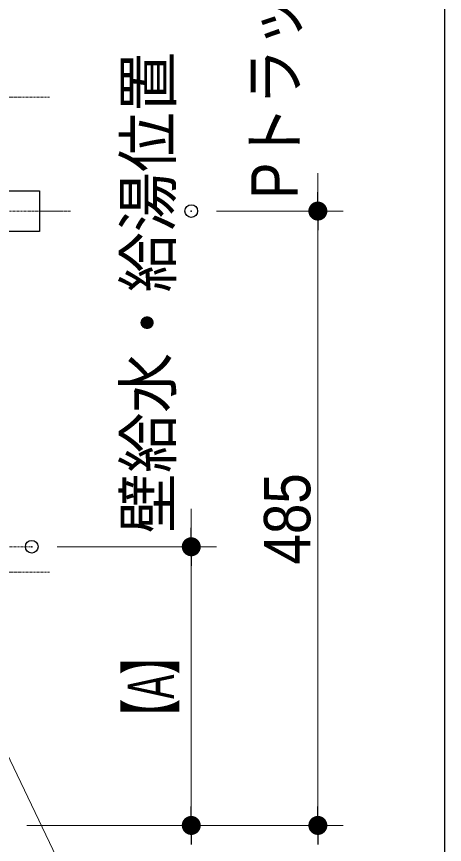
# Model space of a CAD drawing. Units: millimetres, scale not verified. Extents: x -6062 to 6062, y -3045 to 3045.
# Drawn here: x -3260 to -2922, y -2085 to -1431 of the extents above; entities that cross this region are included whole.
import ezdxf
from ezdxf.enums import TextEntityAlignment as Align

# ---------------------------------------------------------------- set-up
doc = ezdxf.new("R2010")
doc.units = ezdxf.units.MM
doc.header["$LTSCALE"] = 20
doc.header["$PDMODE"] = 32
doc.header["$PDSIZE"] = 10
doc.linetypes.add('USER1', pattern=[2.91, 1.76, -0.4, 0.35, -0.4])
for name, color, linetype, lineweight in [('0-0_1図面枠', 7, 'Continuous', 20), ('0-1_4給排水', 7, 'Continuous', 30), ('0-2_5ボウル・キャビネット', 7, 'Continuous', 15), ('0-3_2寸法-1', 7, 'Continuous', 15), ('0-4_0', 7, 'Continuous', 25), ('0-6_2寸法-2', 7, 'Continuous', 15), ('0-7_2寸法-3', 7, 'Continuous', 15)]:
    doc.layers.add(name, color=color, linetype=linetype, lineweight=lineweight)
doc.layers.add('0-5_Defpoints', color=7, linetype='Continuous')
doc.styles.add('ＭＳ Ｐゴシック', font='')
doc.styles.get('ＭＳ Ｐゴシック').set_extended_font_data('MS PGothic')

# ---------------------------------------------------------------- blocks, each defined once
blk = doc.blocks.new('グループ-4')
at = {"layer": '0-0_1図面枠', "lineweight": 30}
blk.add_line((-22700, 41000), (-22700, -48600), dxfattribs=at)
blk = doc.blocks.new('グループ-10')
at = {"layer": '0-1_4給排水', "linetype": 'USER1', "lineweight": 15}
blk.add_line((-32600, -31700), (-28600, -31700), dxfattribs=at)
at = {"layer": '0-1_4給排水'}
blk.add_lwpolyline([(-32100, -31380), (-29100, -31380), (-29100, -32020), (-32100, -32020)], dxfattribs=at)
blk = doc.blocks.new('グループ-13')
at = {"layer": '0-2_5ボウル・キャビネット', "linetype": 'USER1'}
for p, q in [((-30940, -29900), (-28940, -29900)), ((-30940, -37400), (-28940, -37400))]:
    blk.add_line(p, q, dxfattribs=at)
blk = doc.blocks.new('グループ-14')
at = {"layer": '0-2_5ボウル・キャビネット'}
blk.add_blockref('グループ-13', (0, 0), dxfattribs=at)
blk = doc.blocks.new('_Dot')
at = {"layer": '0-4_0'}
blk.add_line((-10, 0), (-20, 0), dxfattribs=at)
for points in [[(0, 0), (-5.36, 8.44), (-4.26, 9.05)], [(0, 0), (-4.26, 9.05), (-3.09, 9.51)], [(0, 0), (-3.09, 9.51), (-1.87, 9.82)], [(0, 0), (-1.87, 9.82), (-0.63, 9.98)], [(0, 0), (-0.63, 9.98), (0.63, 9.98)], [(0, 0), (0.63, 9.98), (1.87, 9.82)], [(0, 0), (1.87, 9.82), (3.09, 9.51)], [(0, 0), (3.09, 9.51), (4.26, 9.05)], [(0, 0), (4.26, 9.05), (5.36, 8.44)], [(0, 0), (-10, 0), (-9.92, 1.25)], [(0, 0), (-9.92, -1.25), (-10, 0)], [(0, 0), (-9.92, 1.25), (-9.69, 2.49)], [(0, 0), (-9.69, -2.49), (-9.92, -1.25)], [(0, 0), (-9.69, 2.49), (-9.3, 3.68)], [(0, 0), (-9.3, -3.68), (-9.69, -2.49)], [(0, 0), (-9.3, 3.68), (-8.76, 4.82)], [(0, 0), (-8.76, -4.82), (-9.3, -3.68)], [(0, 0), (-8.76, 4.82), (-8.09, 5.88)], [(0, 0), (-8.09, -5.88), (-8.76, -4.82)], [(0, 0), (-8.09, 5.88), (-7.29, 6.85)], [(0, 0), (-7.29, -6.85), (-8.09, -5.88)], [(0, 0), (-7.29, 6.85), (-6.37, 7.71)], [(0, 0), (-6.37, -7.71), (-7.29, -6.85)], [(0, 0), (-6.37, 7.71), (-5.36, 8.44)], [(0, 0), (-5.36, -8.44), (-6.37, -7.71)], [(0, 0), (-4.26, -9.05), (-5.36, -8.44)], [(0, 0), (-3.09, -9.51), (-4.26, -9.05)], [(0, 0), (-1.87, -9.82), (-3.09, -9.51)], [(0, 0), (-0.63, -9.98), (-1.87, -9.82)], [(0, 0), (0.63, -9.98), (-0.63, -9.98)], [(0, 0), (5.36, 8.44), (6.37, 7.71)], [(0, 0), (6.37, 7.71), (7.29, 6.85)], [(0, 0), (7.29, 6.85), (8.09, 5.88)], [(0, 0), (8.09, 5.88), (8.76, 4.82)], [(0, 0), (8.76, 4.82), (9.3, 3.68)], [(0, 0), (9.3, 3.68), (9.69, 2.49)], [(0, 0), (9.69, 2.49), (9.92, 1.25)], [(0, 0), (9.92, 1.25), (10, 0)], [(0, 0), (1.87, -9.82), (0.63, -9.98)], [(0, 0), (3.09, -9.51), (1.87, -9.82)], [(0, 0), (4.26, -9.05), (3.09, -9.51)], [(0, 0), (5.36, -8.44), (4.26, -9.05)], [(0, 0), (6.37, -7.71), (5.36, -8.44)], [(0, 0), (7.29, -6.85), (6.37, -7.71)], [(0, 0), (8.09, -5.88), (7.29, -6.85)], [(0, 0), (8.76, -4.82), (8.09, -5.88)], [(0, 0), (9.3, -3.68), (8.76, -4.82)], [(0, 0), (9.69, -2.49), (9.3, -3.68)], [(0, 0), (9.92, -1.25), (9.69, -2.49)], [(0, 0), (10, 0), (9.92, -1.25)]]:
    blk.add_solid(points, dxfattribs=at)
blk = doc.blocks.new('止水栓_側面')
at = {"layer": '0-1_4給排水', "linetype": 'USER1', "lineweight": 15}
blk.add_line((-3010, 0), (1000, 0), dxfattribs=at)
at = {"layer": '0-1_4給排水'}
blk.add_lwpolyline([(-900, 1200), (-900, 600), (-1200, 600), (-1200, 1200)], dxfattribs=at)
for points in [[(-1950, 660), (-1850, 660), (-1850, 300), (-1950, 300)], [(-1330, 600), (-770, 600), (-770, 360), (-1330, 360)], [(-200, 600), (0, 600), (0, -600), (-200, -600)], [(-1450, -300), (-2010, -300), (-2010, 300), (-1450, 300)], [(-1430, 298), (-200, 298), (-200, -298), (-1430, -298)], [(-1250, 360), (-850, 360), (-850, 298), (-1250, 298)], [(-1450, 240), (-1430, 240), (-1430, -240), (-1450, -240)]]:
    blk.add_lwpolyline(points, close=True, dxfattribs=at)
blk = doc.blocks.new('グループ-43')
at = {"layer": '0-1_4給排水'}
blk.add_blockref('止水栓_側面', (-30220, -37000), dxfattribs=at)

msp = doc.modelspace()

# ---------------------------------------------------------------- linework, layer by layer
at = {"layer": '0-3_2寸法-1'}
for p, q in [((-3102.5, -1585), (-3002.5, -1585)), ((-3022.5, -1600.01), (-3022.5, -2054.99)), ((-3228.5, -1850), (-3102.5, -1850)), ((-3122.5, -1865.01), (-3122.5, -2054.99)), ((-3252.5, -2070), (-3102.5, -2070)), ((-3102.5, -2070), (-3002.5, -2070))]:
    msp.add_line(p, q, dxfattribs=at)
at = {"layer": '0-5_Defpoints'}
for p in [(-3122.5, -1585), (-3122.5, -1585), (-3248.5, -1850), (-3122.5, -2070), (-3122.5, -2070), (-3122.5, -2070), (-3022.5, -2070)]:
    msp.add_point(p, dxfattribs=at)
at = {"layer": '0-6_2寸法-2'}
for p, q in [((-3022.5, -1569.99), (-3022.5, -1554.99)), ((-3102.5, -1585), (-3002.5, -1585)), ((-3022.5, -1585), (-3022.5, -2070)), ((-3122.5, -1834.99), (-3122.5, -1819.99)), ((-3228.5, -1850), (-3102.5, -1850)), ((-3122.5, -1850), (-3122.5, -2070)), ((-3252.5, -2070), (-3102.5, -2070)), ((-3102.5, -2070), (-3002.5, -2070))]:
    msp.add_line(p, q, dxfattribs=at)
at = {"layer": '0-7_2寸法-3'}
msp.add_lwpolyline([(-3502.72, -2420), (-3073.53, -2420), (-3339.25, -1864.9)], dxfattribs=at)

# ---------------------------------------------------------------- block references
at = {"layer": '0-0_1図面枠', "xscale": 0.05, "yscale": 0.05}
msp.add_blockref('グループ-4', (-1787.5, 0), dxfattribs=at)
at = {"layer": '0-1_4給排水', "xscale": 0.05, "yscale": 0.05}
for name in ['グループ-43', 'グループ-10']:
    msp.add_blockref(name, (-1787.5, 0), dxfattribs=at)
at = {"layer": '0-2_5ボウル・キャビネット', "xscale": 0.05, "yscale": 0.05}
msp.add_blockref('グループ-14', (-1787.5, 0), dxfattribs=at)
at = {"layer": '0-3_2寸法-1', "xscale": 0.7503418, "yscale": 0.7503418}
for p, rotation in [((-3022.5, -1585), 90), ((-3122.5, -1850), 90), ((-3122.5, -2070), 270), ((-3022.5, -2070), 270)]:
    msp.add_blockref('_Dot', p, dxfattribs=dict(at, rotation=rotation))
at = {"layer": '0-6_2寸法-2', "xscale": 0.7503418, "yscale": 0.7503418}
for p, rotation in [((-3022.5, -1585), 270), ((-3122.5, -1850), 270), ((-3122.5, -2070), 90), ((-3022.5, -2070), 90)]:
    msp.add_blockref('_Dot', p, dxfattribs=dict(at, rotation=rotation))

# ---------------------------------------------------------------- texts
at = {"layer": '0-3_2寸法-1', "style": 'ＭＳ Ｐゴシック'}
for s, width, p in [('485', 0.9, (-3017.44, -1864)), ('【A】', 0.6, (-3125.13, -2000.05))]:
    msp.add_text(s, height=36.66, rotation=90, dxfattribs=dict(at, width=width)).set_placement(p, align=Align.BOTTOM_LEFT)
at = {"layer": '0-6_2寸法-2', "style": 'ＭＳ Ｐゴシック'}
for s, width, p in [('Pトラップ排水位置', 0.9, (-3027.48, -1575.42)), ('壁給水・給湯位置', 0.95, (-3127.38, -1839.36))]:
    msp.add_text(s, height=36.66, rotation=90, dxfattribs=dict(at, width=width)).set_placement(p, align=Align.BOTTOM_LEFT)

doc.saveas('drawing.dxf')
